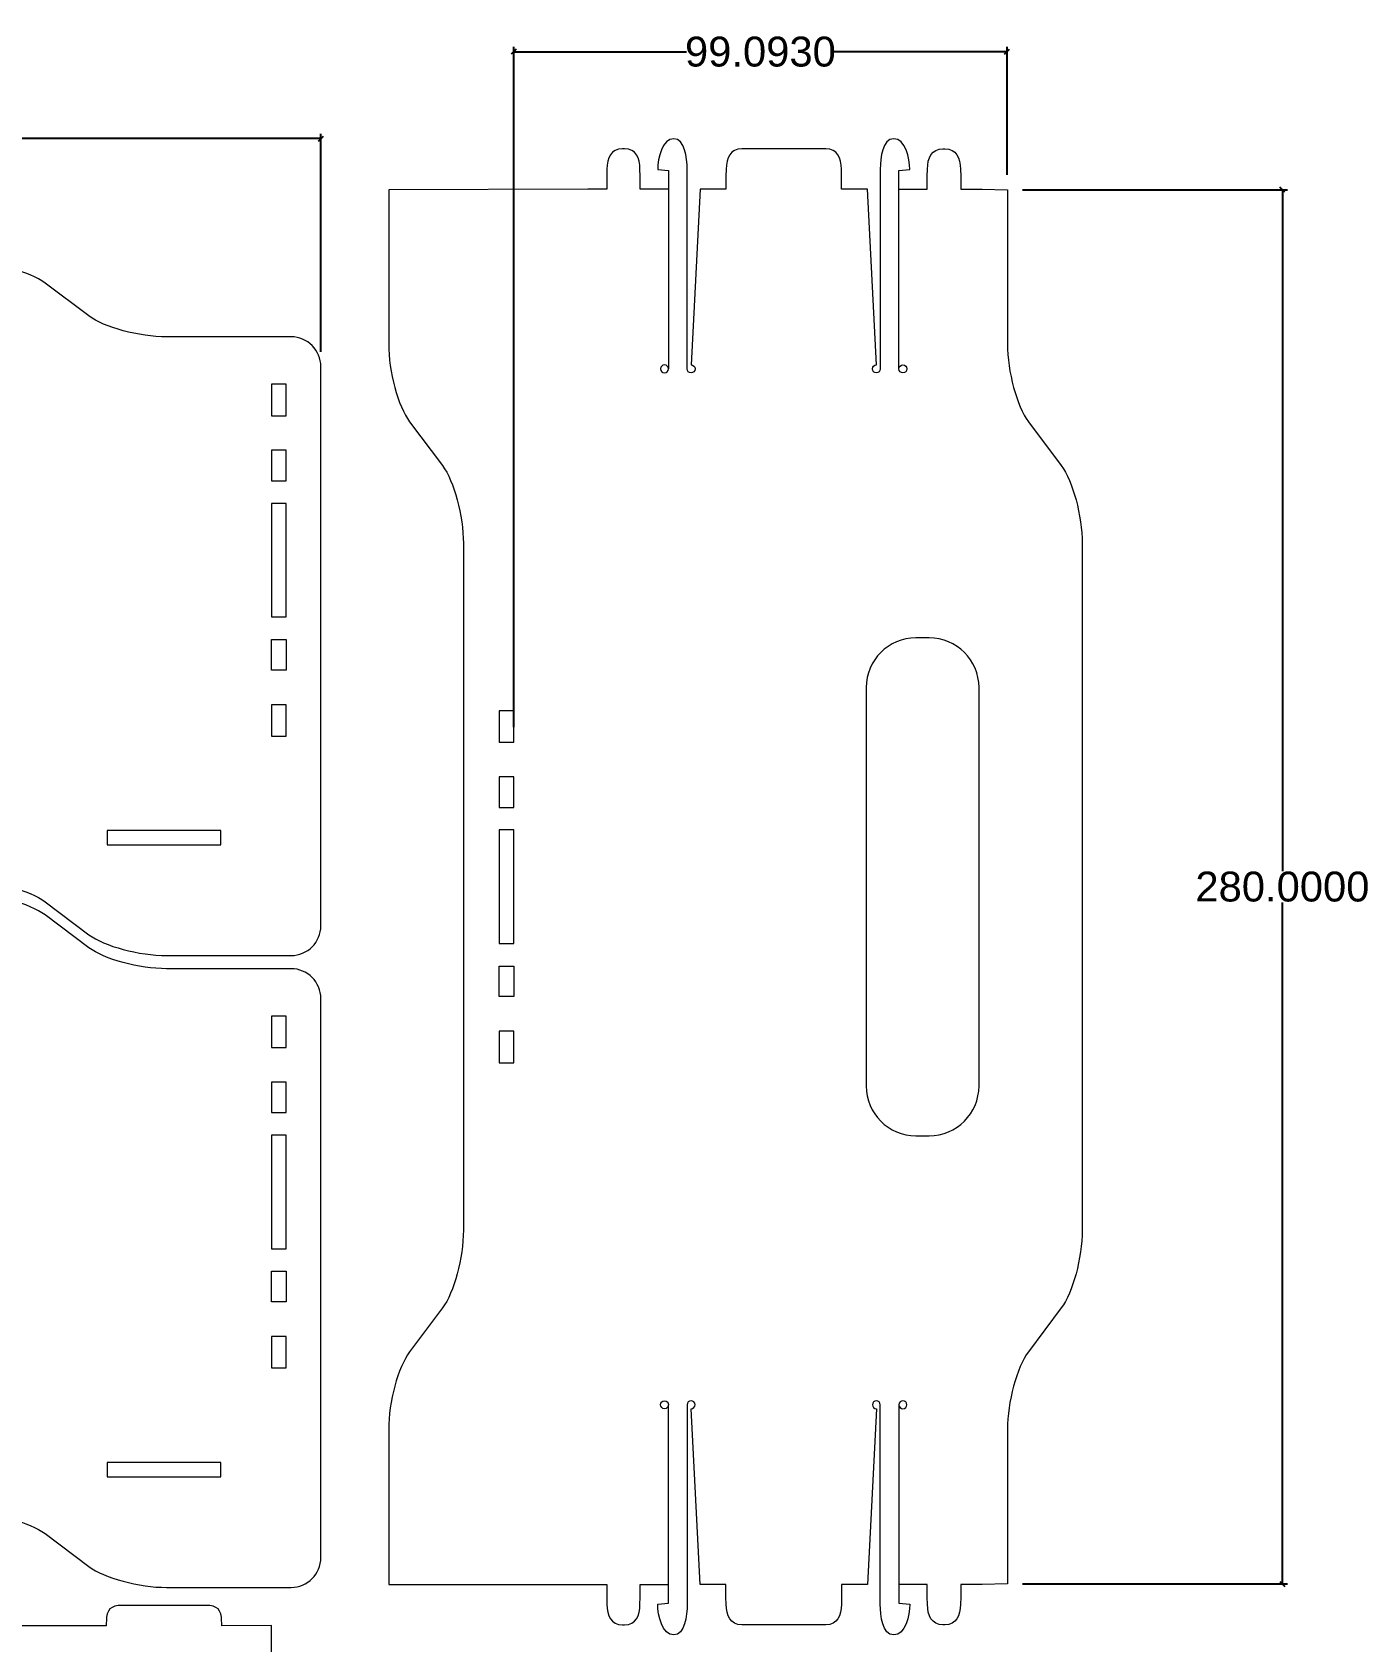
# Model space of a CAD drawing. Header units: millimetres. Extents: x -12 to 694, y -40 to 648.
# Drawn here: x 426 to 694.2, y 324.3 to 647.6 of the extents above; entities that cross this region are included whole.
import ezdxf

# ---------------------------------------------------------------- set-up
doc = ezdxf.new("R2010")
doc.units = ezdxf.units.MM
doc.header["$MEASUREMENT"] = 0
doc.layers.add('#Layer 1', color=7, linetype='Continuous')
doc.layers.add('#Layer 2', color=7, linetype='Continuous')
doc.styles.get("Standard").update_dxf_attribs({"font": 'ARIAL.TTF', "height": 6})
doc.dimstyles.get("Standard").update_dxf_attribs({"dimtxt": 5, "dimasz": 1, "dimexe": 1, "dimexo": 3, "dimgap": 0.09, "dimtad": 0, "dimtih": 1, "dimtoh": 1, "dimdec": 4, "dimzin": 0, "dimdsep": 46, "dimtxsty": 'Standard', "dimblk": 'OBLIQUE', "dimcen": 0.09, "dimclrd": 2, "dimclre": 2, "dimclrt": 2, "dimadec": 0, "dimazin": 0, "dimtfac": 1, "dimtdec": 4, "dimtofl": 0, "dimtmove": 0, "dimatfit": 3, "dimfxl": 0, "dimtolj": 1, "dimtzin": 0, "dimarcsym": 0})

# ---------------------------------------------------------------- blocks, each defined once
blk = doc.blocks.new('_Oblique')
at = {"color": 0, "linetype": 'ByBlock', "lineweight": -2}
blk.add_line((-0.5, -0.5), (0.5, 0.5), dxfattribs=at)
blk = doc.blocks.new('*D2')
at = {"color": 2, "lineweight": -2}
for p, q in [((64, 583.43), (64, 627.23)), ((484, 583.43), (484, 627.23)), ((64, 626.23), (256.67, 626.23)), ((484, 626.23), (291.33, 626.23))]:
    blk.add_line(p, q, dxfattribs=at)
at = {"layer": 'Defpoints', "color": 0}
for p in [(484, 626.23), (64, 580.43), (484, 580.43)]:
    blk.add_point(p, dxfattribs=at)
at = {"color": 2, "lineweight": -2, "rotation": 180}
blk.add_blockref('_Oblique', (64, 626.23), dxfattribs=at)
at = {"color": 2, "lineweight": -2}
blk.add_blockref('_Oblique', (484, 626.23), dxfattribs=at)
at = {"color": 2, "insert": (274, 626.23), "char_height": 6, "attachment_point": 5}
blk.add_mtext('\\A1;419.9998', dxfattribs=at)
blk = doc.blocks.new('*D4')
at = {"color": 2, "lineweight": -2}
for p, q in [((522.72, 508.01), (522.72, 644.67)), ((522.72, 643.67), (557.4, 643.67)), ((621.81, 643.67), (587.13, 643.67)), ((621.81, 618.98), (621.81, 644.67))]:
    blk.add_line(p, q, dxfattribs=at)
at = {"layer": 'Defpoints', "color": 0}
for p in [(621.81, 643.67), (621.81, 615.98), (522.72, 505.01)]:
    blk.add_point(p, dxfattribs=at)
at = {"color": 2, "lineweight": -2, "rotation": 180}
blk.add_blockref('_Oblique', (522.72, 643.67), dxfattribs=at)
at = {"color": 2, "lineweight": -2}
blk.add_blockref('_Oblique', (621.81, 643.67), dxfattribs=at)
at = {"color": 2, "insert": (572.26, 643.67), "char_height": 6, "attachment_point": 5}
blk.add_mtext('\\A1;99.0930', dxfattribs=at)
blk = doc.blocks.new('*D5')
at = {"color": 2, "lineweight": -2}
for p, q in [((624.87, 615.98), (678.09, 615.98)), ((677.09, 615.98), (677.09, 479.13)), ((677.09, 335.98), (677.09, 472.82)), ((624.87, 335.98), (678.09, 335.98))]:
    blk.add_line(p, q, dxfattribs=at)
at = {"layer": 'Defpoints', "color": 0}
for p in [(621.87, 615.98), (621.87, 335.98), (677.09, 335.98)]:
    blk.add_point(p, dxfattribs=at)
at = {"color": 2, "lineweight": -2}
for p, rotation in [((677.09, 615.98), 90), ((677.09, 335.98), 270)]:
    blk.add_blockref('_Oblique', p, dxfattribs=dict(at, rotation=rotation))
at = {"color": 2, "insert": (677.09, 475.98), "char_height": 6, "attachment_point": 5}
blk.add_mtext('\\A1;280.0000', dxfattribs=at)

msp = doc.modelspace()

# ---------------------------------------------------------------- linework, layer by layer
at = {"layer": '#Layer 1', "color": 1, "lineweight": 9}
for points in [[(428.59005, 597.23366), (425.51315, 599.54116), (418.49585, 601.42916), (412.99575, 601.42916)], [(437.40395, 590.62426), (437.40395, 590.62426), (428.59005, 597.23366), (428.59005, 597.23366)], [(452.99815, 586.42886), (447.49805, 586.42886), (440.48075, 588.31686), (437.40395, 590.62426)], [(484.00165, 580.42896), (484.00165, 583.72906), (481.30165, 586.42886), (478.00165, 586.42886)], [(484.00165, 468.16266), (484.00165, 468.16266), (484.00165, 580.42896), (484.00165, 580.42896)], [(412.99575, 477.16276), (418.49585, 477.16276), (425.51315, 475.27486), (428.59005, 472.96736)], [(428.59005, 470.33276), (425.51315, 472.64026), (418.49585, 474.52816), (412.99575, 474.52816)], [(428.59005, 472.96736), (428.59005, 472.96736), (437.40395, 466.35796), (437.40395, 466.35796)], [(437.40395, 463.72326), (437.40395, 463.72326), (428.59005, 470.33276), (428.59005, 470.33276)], [(437.40395, 466.35796), (440.48075, 464.05056), (447.49805, 462.16266), (452.99815, 462.16266)], [(478.00165, 462.16266), (481.30165, 462.16266), (484.00165, 464.86256), (484.00165, 468.16266)], [(452.99815, 459.52786), (447.49805, 459.52786), (440.48075, 461.41596), (437.40395, 463.72326)], [(484.00165, 453.52806), (484.00165, 456.82816), (481.30165, 459.52786), (478.00165, 459.52786)], [(484.00165, 341.26186), (484.00165, 341.26186), (484.00165, 453.52806), (484.00165, 453.52806)], [(412.99575, 350.26216), (418.49585, 350.26216), (425.51315, 348.37416), (428.59005, 346.06666)], [(428.59005, 346.06666), (428.59005, 346.06666), (437.40395, 339.45686), (437.40395, 339.45686)], [(437.40395, 339.45686), (440.48075, 337.14976), (447.49805, 335.26186), (452.99815, 335.26186)], [(478.00165, 335.26186), (481.30165, 335.26186), (484.00165, 337.96176), (484.00165, 341.26186)], [(444.03575, 331.64756), (441.76265, 331.64756), (440.92005, 330.80496), (440.92005, 328.53186)], [(460.92635, 331.64756), (460.92635, 331.64756), (444.03575, 331.64756), (444.03575, 331.64756)], [(464.04285, 328.53186), (464.04285, 330.80496), (463.19945, 331.64756), (460.92635, 331.64756)], [(440.86835, 327.55656), (440.86835, 327.55656), (309.55055, 327.57616), (309.55055, 327.57616)], [(440.92005, 328.53186), (440.92005, 328.53186), (440.86835, 328.13776), (440.86835, 328.13776)], [(440.86835, 328.13776), (440.86835, 328.13776), (440.86835, 327.55656), (440.86835, 327.55656)], [(464.09375, 328.13776), (464.09375, 328.13776), (464.04285, 328.53186), (464.04285, 328.53186)], [(464.09375, 327.55656), (464.09375, 327.55656), (464.09375, 328.13776), (464.09375, 328.13776)], [(474.10115, 327.63816), (474.10115, 327.63816), (464.09375, 327.55656), (464.09375, 327.55656)], [(474.10115, 223.03856), (474.10115, 223.03856), (474.10115, 327.63816), (474.10115, 327.63816)]]:
    msp.add_open_spline(points, degree=3, dxfattribs=at)
for points, knots in [([(478.00165, 586.42886), (478.00165, 586.42886), (462.48975, 586.42886), (462.48975, 586.42886), (462.48975, 586.42886), (462.48975, 586.42886), (452.99815, 586.42886), (452.99815, 586.42886)], [0, 0, 0, 0, 0.5, 0.5, 0.5, 0.5, 1, 1, 1, 1]), ([(477.00085, 570.59326), (477.00085, 570.59326), (474.10115, 570.59326), (474.10115, 570.59326), (474.10115, 570.59326), (474.10115, 570.59326), (474.10115, 576.89146), (474.10115, 576.89146), (474.10115, 576.89146), (474.10115, 576.89146), (477.00085, 576.89146), (477.00085, 576.89146), (477.00085, 576.89146), (477.00085, 576.89146), (477.00085, 570.59326), (477.00085, 570.59326)], [0, 0, 0, 0, 0.25, 0.25, 0.25, 0.25, 0.5, 0.5, 0.5, 0.5, 0.75, 0.75, 0.75, 0.75, 1, 1, 1, 1]), ([(477.00085, 557.51536), (477.00085, 557.51536), (474.10115, 557.51536), (474.10115, 557.51536), (474.10115, 557.51536), (474.10115, 557.51536), (474.10115, 563.66556), (474.10115, 563.66556), (474.10115, 563.66556), (474.10115, 563.66556), (477.00085, 563.66556), (477.00085, 563.66556), (477.00085, 563.66556), (477.00085, 563.66556), (477.00085, 557.51536), (477.00085, 557.51536)], [0, 0, 0, 0, 0.25, 0.25, 0.25, 0.25, 0.5, 0.5, 0.5, 0.5, 0.75, 0.75, 0.75, 0.75, 1, 1, 1, 1]), ([(477.00085, 530.18336), (477.00085, 530.18336), (474.10115, 530.18336), (474.10115, 530.18336), (474.10115, 530.18336), (474.10115, 530.18336), (474.10115, 552.98336), (474.10115, 552.98336), (474.10115, 552.98336), (474.10115, 552.98336), (477.00085, 552.98336), (477.00085, 552.98336), (477.00085, 552.98336), (477.00085, 552.98336), (477.00085, 530.18336), (477.00085, 530.18336)], [0, 0, 0, 0, 0.25, 0.25, 0.25, 0.25, 0.5, 0.5, 0.5, 0.5, 0.75, 0.75, 0.75, 0.75, 1, 1, 1, 1]), ([(477.00085, 525.65096), (477.00085, 525.65096), (474.10115, 525.65096), (474.10115, 525.65096), (474.10115, 525.65096), (474.10115, 525.65096), (474.10115, 519.50076), (474.10115, 519.50076), (474.10115, 519.50076), (474.10115, 519.50076), (477.00085, 519.50076), (477.00085, 519.50076), (477.00085, 519.50076), (477.00085, 519.50076), (477.00085, 525.65096), (477.00085, 525.65096)], [0, 0, 0, 0, 0.25, 0.25, 0.25, 0.25, 0.5, 0.5, 0.5, 0.5, 0.75, 0.75, 0.75, 0.75, 1, 1, 1, 1]), ([(477.00085, 506.23546), (477.00085, 506.23546), (474.10115, 506.23546), (474.10115, 506.23546), (474.10115, 506.23546), (474.10115, 506.23546), (474.10115, 512.53786), (474.10115, 512.53786), (474.10115, 512.53786), (474.10115, 512.53786), (477.00085, 512.53786), (477.00085, 512.53786), (477.00085, 512.53786), (477.00085, 512.53786), (477.00085, 506.23546), (477.00085, 506.23546)], [0, 0, 0, 0, 0.25, 0.25, 0.25, 0.25, 0.5, 0.5, 0.5, 0.5, 0.75, 0.75, 0.75, 0.75, 1, 1, 1, 1]), ([(463.88125, 487.27206), (463.88125, 487.27206), (463.88125, 484.37216), (463.88125, 484.37216), (463.88125, 484.37216), (463.88125, 484.37216), (441.08125, 484.37216), (441.08125, 484.37216), (441.08125, 484.37216), (441.08125, 484.37216), (441.08125, 487.27206), (441.08125, 487.27206), (441.08125, 487.27206), (441.08125, 487.27206), (463.88125, 487.27206), (463.88125, 487.27206)], [0, 0, 0, 0, 0.25, 0.25, 0.25, 0.25, 0.5, 0.5, 0.5, 0.5, 0.75, 0.75, 0.75, 0.75, 1, 1, 1, 1]), ([(452.99815, 462.16266), (452.99815, 462.16266), (459.84525, 462.16266), (459.84525, 462.16266), (459.84525, 462.16266), (459.84525, 462.16266), (478.00165, 462.16266), (478.00165, 462.16266)], [0, 0, 0, 0, 0.5, 0.5, 0.5, 0.5, 1, 1, 1, 1]), ([(478.00165, 459.52786), (478.00165, 459.52786), (462.48975, 459.52786), (462.48975, 459.52786), (462.48975, 459.52786), (462.48975, 459.52786), (452.99815, 459.52786), (452.99815, 459.52786)], [0, 0, 0, 0, 0.5, 0.5, 0.5, 0.5, 1, 1, 1, 1]), ([(477.00085, 443.69236), (477.00085, 443.69236), (474.10115, 443.69236), (474.10115, 443.69236), (474.10115, 443.69236), (474.10115, 443.69236), (474.10115, 449.99076), (474.10115, 449.99076), (474.10115, 449.99076), (474.10115, 449.99076), (477.00085, 449.99076), (477.00085, 449.99076), (477.00085, 449.99076), (477.00085, 449.99076), (477.00085, 443.69236), (477.00085, 443.69236)], [0, 0, 0, 0, 0.25, 0.25, 0.25, 0.25, 0.5, 0.5, 0.5, 0.5, 0.75, 0.75, 0.75, 0.75, 1, 1, 1, 1]), ([(477.00085, 430.61446), (477.00085, 430.61446), (474.10115, 430.61446), (474.10115, 430.61446), (474.10115, 430.61446), (474.10115, 430.61446), (474.10115, 436.76466), (474.10115, 436.76466), (474.10115, 436.76466), (474.10115, 436.76466), (477.00085, 436.76466), (477.00085, 436.76466), (477.00085, 436.76466), (477.00085, 436.76466), (477.00085, 430.61446), (477.00085, 430.61446)], [0, 0, 0, 0, 0.25, 0.25, 0.25, 0.25, 0.5, 0.5, 0.5, 0.5, 0.75, 0.75, 0.75, 0.75, 1, 1, 1, 1]), ([(477.00085, 403.28246), (477.00085, 403.28246), (474.10115, 403.28246), (474.10115, 403.28246), (474.10115, 403.28246), (474.10115, 403.28246), (474.10115, 426.08246), (474.10115, 426.08246), (474.10115, 426.08246), (474.10115, 426.08246), (477.00085, 426.08246), (477.00085, 426.08246), (477.00085, 426.08246), (477.00085, 426.08246), (477.00085, 403.28246), (477.00085, 403.28246)], [0, 0, 0, 0, 0.25, 0.25, 0.25, 0.25, 0.5, 0.5, 0.5, 0.5, 0.75, 0.75, 0.75, 0.75, 1, 1, 1, 1]), ([(477.00085, 398.75006), (477.00085, 398.75006), (474.10115, 398.75006), (474.10115, 398.75006), (474.10115, 398.75006), (474.10115, 398.75006), (474.10115, 392.59996), (474.10115, 392.59996), (474.10115, 392.59996), (474.10115, 392.59996), (477.00085, 392.59996), (477.00085, 392.59996), (477.00085, 392.59996), (477.00085, 392.59996), (477.00085, 398.75006), (477.00085, 398.75006)], [0, 0, 0, 0, 0.25, 0.25, 0.25, 0.25, 0.5, 0.5, 0.5, 0.5, 0.75, 0.75, 0.75, 0.75, 1, 1, 1, 1]), ([(477.00085, 379.33456), (477.00085, 379.33456), (474.10115, 379.33456), (474.10115, 379.33456), (474.10115, 379.33456), (474.10115, 379.33456), (474.10115, 385.63706), (474.10115, 385.63706), (474.10115, 385.63706), (474.10115, 385.63706), (477.00085, 385.63706), (477.00085, 385.63706), (477.00085, 385.63706), (477.00085, 385.63706), (477.00085, 379.33456), (477.00085, 379.33456)], [0, 0, 0, 0, 0.25, 0.25, 0.25, 0.25, 0.5, 0.5, 0.5, 0.5, 0.75, 0.75, 0.75, 0.75, 1, 1, 1, 1]), ([(463.88125, 360.37136), (463.88125, 360.37136), (463.88125, 357.47136), (463.88125, 357.47136), (463.88125, 357.47136), (463.88125, 357.47136), (441.08125, 357.47136), (441.08125, 357.47136), (441.08125, 357.47136), (441.08125, 357.47136), (441.08125, 360.37136), (441.08125, 360.37136), (441.08125, 360.37136), (441.08125, 360.37136), (463.88125, 360.37136), (463.88125, 360.37136)], [0, 0, 0, 0, 0.25, 0.25, 0.25, 0.25, 0.5, 0.5, 0.5, 0.5, 0.75, 0.75, 0.75, 0.75, 1, 1, 1, 1]), ([(452.99815, 335.26186), (452.99815, 335.26186), (459.84525, 335.26186), (459.84525, 335.26186), (459.84525, 335.26186), (459.84525, 335.26186), (478.00165, 335.26186), (478.00165, 335.26186)], [0, 0, 0, 0, 0.5, 0.5, 0.5, 0.5, 1, 1, 1, 1])]:
    msp.add_open_spline(points, degree=3, knots=knots, dxfattribs=at)
at = {"layer": '#Layer 2', "color": 1, "lineweight": 9}
for points in [[(544.56604, 624.19204), (542.29274, 624.19204), (541.44974, 622.34924), (541.44974, 620.07614)], [(544.95904, 624.19204), (544.95904, 624.19204), (544.56604, 624.19204), (544.56604, 624.19204)], [(548.07514, 620.07614), (548.07514, 622.34924), (547.23234, 624.19204), (544.95904, 624.19204)], [(568.51394, 624.19204), (566.24064, 624.19204), (565.39784, 622.34924), (565.39784, 620.07614)], [(585.40654, 624.19204), (585.40654, 624.19204), (568.51394, 624.19204), (568.51394, 624.19204)], [(581.94404, 624.21784), (581.94404, 624.21784), (581.94404, 624.21754), (581.94404, 624.21754)], [(588.52264, 620.07614), (588.52264, 622.34924), (587.67984, 624.19204), (585.40654, 624.19204)], [(605.80984, 620.07614), (605.80984, 622.34924), (606.65264, 624.19204), (608.92594, 624.19204)], [(608.92594, 624.19204), (608.92594, 624.19204), (609.31464, 624.19204), (609.31464, 624.19204)], [(609.31464, 624.19204), (611.58794, 624.19204), (612.43074, 622.34924), (612.43074, 620.07614)], [(612.43074, 620.07614), (612.43074, 620.07614), (612.48204, 618.68224), (612.48204, 618.68224)], [(612.48204, 618.68224), (612.48204, 618.68224), (612.48204, 616.10124), (612.48204, 616.10124)], [(612.48204, 616.10124), (612.48204, 616.10124), (616.80864, 616.10124), (616.80864, 616.10124)], [(616.80864, 616.10124), (616.80864, 616.10124), (621.80914, 615.97544), (621.80914, 615.97544)], [(621.80914, 615.97544), (621.80914, 615.97544), (621.87294, 615.97544), (621.87294, 615.97544)], [(621.87294, 615.97544), (621.87294, 615.97544), (621.87294, 584.97204), (621.87294, 584.97204)], [(497.60674, 584.97204), (497.60674, 579.47194), (499.49464, 572.45464), (501.80204, 569.37784)], [(621.87294, 584.97204), (621.87294, 579.47194), (623.76094, 572.45464), (626.06834, 569.37784)], [(501.80204, 569.37784), (501.80204, 569.37784), (508.41144, 560.56384), (508.41144, 560.56384)], [(626.06834, 569.37784), (626.06834, 569.37784), (632.67774, 560.56384), (632.67774, 560.56384)], [(508.41144, 560.56384), (510.71894, 557.48704), (512.60684, 550.46974), (512.60684, 544.96964)], [(632.67774, 560.56384), (634.98524, 557.48704), (636.87324, 550.46974), (636.87324, 544.96964)], [(512.60684, 544.96964), (512.60684, 544.96964), (512.60684, 406.98124), (512.60684, 406.98124)], [(636.87324, 544.96964), (636.87324, 544.96964), (636.87324, 406.98124), (636.87324, 406.98124)], [(603.50194, 525.97544), (597.97914, 525.97544), (593.50184, 521.49824), (593.50184, 515.97534)], [(606.15774, 525.97544), (606.15774, 525.97544), (603.50194, 525.97544), (603.50194, 525.97544)], [(616.15784, 515.97534), (616.15784, 521.49824), (611.68064, 525.97544), (606.15774, 525.97544)], [(593.50184, 515.97534), (593.50184, 515.97534), (593.50184, 435.97544), (593.50184, 435.97544)], [(616.15784, 435.97544), (616.15784, 435.97544), (616.15784, 515.97534), (616.15784, 515.97534)], [(593.50184, 435.97544), (593.50184, 430.45264), (597.97914, 425.97534), (603.50194, 425.97534)], [(606.15774, 425.97534), (611.68064, 425.97534), (616.15784, 430.45264), (616.15784, 435.97544)], [(603.50194, 425.97534), (603.50194, 425.97534), (606.15774, 425.97534), (606.15774, 425.97534)], [(512.60684, 406.98124), (512.60684, 401.48114), (510.71894, 394.46384), (508.41144, 391.38704)], [(636.87324, 406.98124), (636.87324, 401.48114), (634.98524, 394.46384), (632.67774, 391.38704)], [(508.41144, 391.38704), (508.41144, 391.38704), (501.80204, 382.57314), (501.80204, 382.57314)], [(632.67774, 391.38704), (632.67774, 391.38704), (626.06834, 382.57314), (626.06834, 382.57314)], [(501.80204, 382.57314), (499.49464, 379.49624), (497.60674, 372.47894), (497.60674, 366.97884)], [(626.06834, 382.57314), (623.76094, 379.49624), (621.87294, 372.47894), (621.87294, 366.97884)], [(621.87294, 366.97884), (621.87294, 366.97884), (621.87294, 335.97544), (621.87294, 335.97544)], [(612.48204, 333.26864), (612.48204, 333.26864), (612.43074, 331.87474), (612.43074, 331.87474)], [(616.80864, 335.84974), (616.80864, 335.84974), (612.48204, 335.84974), (612.48204, 335.84974)], [(612.48204, 335.84974), (612.48204, 335.84974), (612.48204, 333.26864), (612.48204, 333.26864)], [(621.80914, 335.97544), (621.80914, 335.97544), (616.80864, 335.84974), (616.80864, 335.84974)], [(621.87294, 335.97544), (621.87294, 335.97544), (621.80914, 335.97544), (621.80914, 335.97544)], [(541.44974, 331.87474), (541.44974, 329.60164), (542.29274, 327.75884), (544.56604, 327.75884)], [(544.95904, 327.75884), (547.23234, 327.75884), (548.07514, 329.60164), (548.07514, 331.87474)], [(568.51394, 327.75884), (566.24064, 327.75884), (565.39784, 329.60164), (565.39784, 331.87474)], [(588.52264, 331.87474), (588.52264, 329.60164), (587.67984, 327.75884), (585.40654, 327.75884)], [(608.92594, 327.75884), (606.65264, 327.75884), (605.80984, 329.60164), (605.80984, 331.87474)], [(612.43074, 331.87474), (612.43074, 329.60164), (611.58794, 327.75884), (609.31464, 327.75884)], [(544.56604, 327.75884), (544.56604, 327.75884), (544.95904, 327.75884), (544.95904, 327.75884)], [(585.40654, 327.75884), (585.40654, 327.75884), (568.51394, 327.75884), (568.51394, 327.75884)], [(581.94404, 327.73304), (581.94404, 327.73304), (581.94404, 327.73334), (581.94404, 327.73334)], [(609.31464, 327.75884), (609.31464, 327.75884), (608.92594, 327.75884), (608.92594, 327.75884)]]:
    msp.add_open_spline(points, degree=3, dxfattribs=at)
for points, knots in [([(557.54384, 620.10164), (557.54384, 622.37474), (557.11614, 626.21774), (554.84284, 626.21774), (554.84284, 626.21774), (552.56964, 626.21774), (551.62684, 622.32474), (551.62684, 620.05174)], [0, 0, 0, 0, 0.5, 0.5, 0.5, 0.5, 1, 1, 1, 1]), ([(602.25804, 620.05174), (602.25804, 622.32474), (601.31534, 626.21774), (599.04214, 626.21774), (599.04214, 626.21774), (596.76884, 626.21774), (596.34114, 622.37474), (596.34114, 620.10164)], [0, 0, 0, 0, 0.5, 0.5, 0.5, 0.5, 1, 1, 1, 1]), ([(541.44974, 620.07614), (541.44974, 620.07614), (541.39844, 618.68224), (541.39844, 618.68224), (541.39844, 618.68224), (541.39844, 618.68224), (541.39844, 616.10124), (541.39844, 616.10124), (541.39844, 616.10124), (541.39844, 616.10124), (537.60504, 616.10124), (537.60504, 616.10124), (537.60504, 616.10124), (537.60504, 616.10124), (497.60674, 615.97544), (497.60674, 615.97544), (497.60674, 615.97544), (497.60674, 615.97544), (497.60674, 584.97204), (497.60674, 584.97204)], [0, 0, 0, 0, 0.2, 0.2, 0.2, 0.2, 0.4, 0.4, 0.4, 0.4, 0.6, 0.6, 0.6, 0.6, 0.8, 0.8, 0.8, 0.8, 1, 1, 1, 1]), ([(553.79424, 616.10124), (553.79424, 616.10124), (548.12644, 616.10124), (548.12644, 616.10124), (548.12644, 616.10124), (548.12644, 616.10124), (548.12644, 618.68224), (548.12644, 618.68224), (548.12644, 618.68224), (548.12644, 618.68224), (548.07514, 620.07614), (548.07514, 620.07614)], [0, 0, 0, 0, 0.333333333, 0.333333333, 0.333333333, 0.333333333, 0.666666667, 0.666666667, 0.666666667, 0.666666667, 1, 1, 1, 1]), ([(551.62684, 620.05174), (551.62684, 620.05174), (551.62684, 620.02624), (551.62684, 620.02624), (551.62684, 620.02624), (551.62684, 620.02624), (553.79454, 619.85194), (553.79454, 619.85194), (553.79454, 619.85194), (553.79454, 619.85194), (553.79454, 579.98454), (553.79454, 579.98454)], [0, 0, 0, 0, 0.333333333, 0.333333333, 0.333333333, 0.333333333, 0.666666667, 0.666666667, 0.666666667, 0.666666667, 1, 1, 1, 1]), ([(557.54474, 579.98454), (557.54474, 579.98454), (557.54384, 579.98454), (557.54384, 579.98454), (557.54384, 579.98454), (557.54384, 579.98454), (557.54384, 601.29524), (557.54384, 601.29524), (557.54384, 601.29524), (557.54384, 601.29524), (557.54384, 618.73874), (557.54384, 618.73874), (557.54384, 618.73874), (557.54384, 618.73874), (557.54384, 620.10164), (557.54384, 620.10164)], [0, 0, 0, 0, 0.25, 0.25, 0.25, 0.25, 0.5, 0.5, 0.5, 0.5, 0.75, 0.75, 0.75, 0.75, 1, 1, 1, 1]), ([(565.39784, 620.07614), (565.39784, 620.07614), (565.34644, 618.68224), (565.34644, 618.68224), (565.34644, 618.68224), (565.34644, 618.68224), (565.34644, 616.10124), (565.34644, 616.10124), (565.34644, 616.10124), (565.34644, 616.10124), (560.14874, 616.10124), (560.14874, 616.10124), (560.14874, 616.10124), (560.14874, 616.10124), (558.33864, 580.78904), (558.33864, 580.78904)], [0, 0, 0, 0, 0.25, 0.25, 0.25, 0.25, 0.5, 0.5, 0.5, 0.5, 0.75, 0.75, 0.75, 0.75, 1, 1, 1, 1]), ([(595.54634, 580.78864), (595.54634, 580.78864), (593.73624, 616.10124), (593.73624, 616.10124), (593.73624, 616.10124), (593.73624, 616.10124), (588.57394, 616.10124), (588.57394, 616.10124), (588.57394, 616.10124), (588.57394, 616.10124), (588.57394, 618.68224), (588.57394, 618.68224), (588.57394, 618.68224), (588.57394, 618.68224), (588.52264, 620.07614), (588.52264, 620.07614)], [0, 0, 0, 0, 0.25, 0.25, 0.25, 0.25, 0.5, 0.5, 0.5, 0.5, 0.75, 0.75, 0.75, 0.75, 1, 1, 1, 1]), ([(596.34114, 620.10164), (596.34114, 620.10164), (596.34114, 618.73874), (596.34114, 618.73874), (596.34114, 618.73874), (596.34114, 618.73874), (596.34114, 617.33864), (596.34114, 617.33864), (596.34114, 617.33864), (596.34114, 617.33864), (596.34114, 579.98454), (596.34114, 579.98454), (596.34114, 579.98454), (596.34114, 579.98454), (596.33894, 579.98454), (596.33894, 579.98454)], [0, 0, 0, 0, 0.25, 0.25, 0.25, 0.25, 0.5, 0.5, 0.5, 0.5, 0.75, 0.75, 0.75, 0.75, 1, 1, 1, 1]), ([(600.09044, 616.10124), (600.09044, 616.10124), (605.75844, 616.10124), (605.75844, 616.10124), (605.75844, 616.10124), (605.75844, 616.10124), (605.75844, 618.68224), (605.75844, 618.68224), (605.75844, 618.68224), (605.75844, 618.68224), (605.80984, 620.07614), (605.80984, 620.07614)], [0, 0, 0, 0, 0.333333333, 0.333333333, 0.333333333, 0.333333333, 0.666666667, 0.666666667, 0.666666667, 0.666666667, 1, 1, 1, 1]), ([(600.09044, 579.98454), (600.09044, 579.98454), (600.09044, 619.85194), (600.09044, 619.85194), (600.09044, 619.85194), (600.09044, 619.85194), (602.25804, 620.02624), (602.25804, 620.02624), (602.25804, 620.02624), (602.25804, 620.02624), (602.25804, 620.05174), (602.25804, 620.05174)], [0, 0, 0, 0, 0.333333333, 0.333333333, 0.333333333, 0.333333333, 0.666666667, 0.666666667, 0.666666667, 0.666666667, 1, 1, 1, 1]), ([(552.99784, 580.78934), (553.43784, 580.78934), (553.79454, 580.43244), (553.79454, 579.99254), (553.79454, 579.99254), (553.79454, 579.55254), (553.43784, 579.19564), (552.99784, 579.19564), (552.99784, 579.19564), (552.55794, 579.19564), (552.20114, 579.55254), (552.20114, 579.99254), (552.20114, 579.99254), (552.20114, 580.43244), (552.55794, 580.78934), (552.99784, 580.78934)], [0, 0, 0, 0, 0.25, 0.25, 0.25, 0.25, 0.5, 0.5, 0.5, 0.5, 0.75, 0.75, 0.75, 0.75, 1, 1, 1, 1]), ([(558.33864, 580.78904), (558.33914, 580.78904), (558.33984, 580.78934), (558.34054, 580.78934), (558.34054, 580.78934), (558.78044, 580.78934), (559.13724, 580.43244), (559.13724, 579.99254), (559.13724, 579.99254), (559.13724, 579.55254), (558.78044, 579.19564), (558.34054, 579.19564), (558.34054, 579.19564), (557.90334, 579.19564), (557.54904, 579.54844), (557.54474, 579.98454)], [0, 0, 0, 0, 0.25, 0.25, 0.25, 0.25, 0.5, 0.5, 0.5, 0.5, 0.75, 0.75, 0.75, 0.75, 1, 1, 1, 1]), ([(596.33894, 579.98454), (596.33494, 579.54844), (595.98064, 579.19564), (595.54324, 579.19564), (595.54324, 579.19564), (595.10334, 579.19564), (594.74654, 579.55254), (594.74654, 579.99254), (594.74654, 579.99254), (594.74654, 580.43244), (595.10334, 580.78934), (595.54324, 580.78934), (595.54324, 580.78934), (595.54424, 580.78934), (595.54514, 580.78864), (595.54634, 580.78864)], [0, 0, 0, 0, 0.25, 0.25, 0.25, 0.25, 0.5, 0.5, 0.5, 0.5, 0.75, 0.75, 0.75, 0.75, 1, 1, 1, 1]), ([(600.88484, 580.78934), (600.44494, 580.78934), (600.08814, 580.43244), (600.08814, 579.99254), (600.08814, 579.99254), (600.08814, 579.55254), (600.44494, 579.19564), (600.88484, 579.19564), (600.88484, 579.19564), (601.32484, 579.19564), (601.68154, 579.55254), (601.68154, 579.99254), (601.68154, 579.99254), (601.68154, 580.43244), (601.32484, 580.78934), (600.88484, 580.78934)], [0, 0, 0, 0, 0.25, 0.25, 0.25, 0.25, 0.5, 0.5, 0.5, 0.5, 0.75, 0.75, 0.75, 0.75, 1, 1, 1, 1]), ([(522.71614, 505.00544), (522.71614, 505.00544), (519.81624, 505.00544), (519.81624, 505.00544), (519.81624, 505.00544), (519.81624, 505.00544), (519.81624, 511.30314), (519.81624, 511.30314), (519.81624, 511.30314), (519.81624, 511.30314), (522.71614, 511.30314), (522.71614, 511.30314), (522.71614, 511.30314), (522.71614, 511.30314), (522.71614, 505.00544), (522.71614, 505.00544)], [0, 0, 0, 0, 0.25, 0.25, 0.25, 0.25, 0.5, 0.5, 0.5, 0.5, 0.75, 0.75, 0.75, 0.75, 1, 1, 1, 1]), ([(522.71614, 491.92724), (522.71614, 491.92724), (519.81624, 491.92724), (519.81624, 491.92724), (519.81624, 491.92724), (519.81624, 491.92724), (519.81624, 498.07744), (519.81624, 498.07744), (519.81624, 498.07744), (519.81624, 498.07744), (522.71614, 498.07744), (522.71614, 498.07744), (522.71614, 498.07744), (522.71614, 498.07744), (522.71614, 491.92724), (522.71614, 491.92724)], [0, 0, 0, 0, 0.25, 0.25, 0.25, 0.25, 0.5, 0.5, 0.5, 0.5, 0.75, 0.75, 0.75, 0.75, 1, 1, 1, 1]), ([(522.71614, 464.59524), (522.71614, 464.59524), (519.81624, 464.59524), (519.81624, 464.59524), (519.81624, 464.59524), (519.81624, 464.59524), (519.81624, 487.39554), (519.81624, 487.39554), (519.81624, 487.39554), (519.81624, 487.39554), (522.71614, 487.39554), (522.71614, 487.39554), (522.71614, 487.39554), (522.71614, 487.39554), (522.71614, 464.59524), (522.71614, 464.59524)], [0, 0, 0, 0, 0.25, 0.25, 0.25, 0.25, 0.5, 0.5, 0.5, 0.5, 0.75, 0.75, 0.75, 0.75, 1, 1, 1, 1]), ([(522.71614, 460.06284), (522.71614, 460.06284), (519.81624, 460.06284), (519.81624, 460.06284), (519.81624, 460.06284), (519.81624, 460.06284), (519.81624, 453.91264), (519.81624, 453.91264), (519.81624, 453.91264), (519.81624, 453.91264), (522.71614, 453.91264), (522.71614, 453.91264), (522.71614, 453.91264), (522.71614, 453.91264), (522.71614, 460.06284), (522.71614, 460.06284)], [0, 0, 0, 0, 0.25, 0.25, 0.25, 0.25, 0.5, 0.5, 0.5, 0.5, 0.75, 0.75, 0.75, 0.75, 1, 1, 1, 1]), ([(522.71614, 440.64764), (522.71614, 440.64764), (519.81624, 440.64764), (519.81624, 440.64764), (519.81624, 440.64764), (519.81624, 440.64764), (519.81624, 446.95014), (519.81624, 446.95014), (519.81624, 446.95014), (519.81624, 446.95014), (522.71614, 446.95014), (522.71614, 446.95014), (522.71614, 446.95014), (522.71614, 446.95014), (522.71614, 440.64764), (522.71614, 440.64764)], [0, 0, 0, 0, 0.25, 0.25, 0.25, 0.25, 0.5, 0.5, 0.5, 0.5, 0.75, 0.75, 0.75, 0.75, 1, 1, 1, 1]), ([(551.62684, 331.89924), (551.62684, 331.89924), (551.62684, 331.92474), (551.62684, 331.92474), (551.62684, 331.92474), (551.62684, 331.92474), (553.79454, 332.09904), (553.79454, 332.09904), (553.79454, 332.09904), (553.79454, 332.09904), (553.79454, 371.96634), (553.79454, 371.96634)], [0, 0, 0, 0, 0.333333333, 0.333333333, 0.333333333, 0.333333333, 0.666666667, 0.666666667, 0.666666667, 0.666666667, 1, 1, 1, 1]), ([(552.99784, 371.16154), (553.43784, 371.16154), (553.79454, 371.51854), (553.79454, 371.95844), (553.79454, 371.95844), (553.79454, 372.39834), (553.43784, 372.75524), (552.99784, 372.75524), (552.99784, 372.75524), (552.55794, 372.75524), (552.20114, 372.39834), (552.20114, 371.95844), (552.20114, 371.95844), (552.20114, 371.51854), (552.55794, 371.16154), (552.99784, 371.16154)], [0, 0, 0, 0, 0.25, 0.25, 0.25, 0.25, 0.5, 0.5, 0.5, 0.5, 0.75, 0.75, 0.75, 0.75, 1, 1, 1, 1]), ([(557.54474, 371.96634), (557.54474, 371.96634), (557.54384, 371.96634), (557.54384, 371.96634), (557.54384, 371.96634), (557.54384, 371.96634), (557.54384, 350.65564), (557.54384, 350.65564), (557.54384, 350.65564), (557.54384, 350.65564), (557.54384, 333.21214), (557.54384, 333.21214), (557.54384, 333.21214), (557.54384, 333.21214), (557.54384, 331.84924), (557.54384, 331.84924)], [0, 0, 0, 0, 0.25, 0.25, 0.25, 0.25, 0.5, 0.5, 0.5, 0.5, 0.75, 0.75, 0.75, 0.75, 1, 1, 1, 1]), ([(558.33864, 371.16194), (558.33914, 371.16194), (558.33984, 371.16154), (558.34054, 371.16154), (558.34054, 371.16154), (558.78044, 371.16154), (559.13724, 371.51854), (559.13724, 371.95844), (559.13724, 371.95844), (559.13724, 372.39834), (558.78044, 372.75524), (558.34054, 372.75524), (558.34054, 372.75524), (557.90334, 372.75524), (557.54904, 372.40244), (557.54474, 371.96634)], [0, 0, 0, 0, 0.25, 0.25, 0.25, 0.25, 0.5, 0.5, 0.5, 0.5, 0.75, 0.75, 0.75, 0.75, 1, 1, 1, 1]), ([(596.33894, 371.96634), (596.33494, 372.40244), (595.98064, 372.75524), (595.54324, 372.75524), (595.54324, 372.75524), (595.10334, 372.75524), (594.74654, 372.39834), (594.74654, 371.95844), (594.74654, 371.95844), (594.74654, 371.51854), (595.10334, 371.16154), (595.54324, 371.16154), (595.54324, 371.16154), (595.54424, 371.16154), (595.54514, 371.16224), (595.54634, 371.16224)], [0, 0, 0, 0, 0.25, 0.25, 0.25, 0.25, 0.5, 0.5, 0.5, 0.5, 0.75, 0.75, 0.75, 0.75, 1, 1, 1, 1]), ([(596.34114, 331.84924), (596.34114, 331.84924), (596.34114, 333.21214), (596.34114, 333.21214), (596.34114, 333.21214), (596.34114, 333.21214), (596.34114, 334.61224), (596.34114, 334.61224), (596.34114, 334.61224), (596.34114, 334.61224), (596.34114, 371.96634), (596.34114, 371.96634), (596.34114, 371.96634), (596.34114, 371.96634), (596.33894, 371.96634), (596.33894, 371.96634)], [0, 0, 0, 0, 0.25, 0.25, 0.25, 0.25, 0.5, 0.5, 0.5, 0.5, 0.75, 0.75, 0.75, 0.75, 1, 1, 1, 1]), ([(600.88484, 371.16154), (600.44494, 371.16154), (600.08814, 371.51854), (600.08814, 371.95844), (600.08814, 371.95844), (600.08814, 372.39834), (600.44494, 372.75524), (600.88484, 372.75524), (600.88484, 372.75524), (601.32484, 372.75524), (601.68154, 372.39834), (601.68154, 371.95844), (601.68154, 371.95844), (601.68154, 371.51854), (601.32484, 371.16154), (600.88484, 371.16154)], [0, 0, 0, 0, 0.25, 0.25, 0.25, 0.25, 0.5, 0.5, 0.5, 0.5, 0.75, 0.75, 0.75, 0.75, 1, 1, 1, 1]), ([(600.09044, 371.96634), (600.09044, 371.96634), (600.09044, 332.09904), (600.09044, 332.09904), (600.09044, 332.09904), (600.09044, 332.09904), (602.25804, 331.92474), (602.25804, 331.92474), (602.25804, 331.92474), (602.25804, 331.92474), (602.25804, 331.89924), (602.25804, 331.89924)], [0, 0, 0, 0, 0.333333333, 0.333333333, 0.333333333, 0.333333333, 0.666666667, 0.666666667, 0.666666667, 0.666666667, 1, 1, 1, 1]), ([(565.39784, 331.87474), (565.39784, 331.87474), (565.34644, 333.26864), (565.34644, 333.26864), (565.34644, 333.26864), (565.34644, 333.26864), (565.34644, 335.84974), (565.34644, 335.84974), (565.34644, 335.84974), (565.34644, 335.84974), (560.14874, 335.84974), (560.14874, 335.84974), (560.14874, 335.84974), (560.14874, 335.84974), (558.33864, 371.16194), (558.33864, 371.16194)], [0, 0, 0, 0, 0.25, 0.25, 0.25, 0.25, 0.5, 0.5, 0.5, 0.5, 0.75, 0.75, 0.75, 0.75, 1, 1, 1, 1]), ([(595.54634, 371.16224), (595.54634, 371.16224), (593.73624, 335.84974), (593.73624, 335.84974), (593.73624, 335.84974), (593.73624, 335.84974), (588.57394, 335.84974), (588.57394, 335.84974), (588.57394, 335.84974), (588.57394, 335.84974), (588.57394, 333.26864), (588.57394, 333.26864), (588.57394, 333.26864), (588.57394, 333.26864), (588.52264, 331.87474), (588.52264, 331.87474)], [0, 0, 0, 0, 0.25, 0.25, 0.25, 0.25, 0.5, 0.5, 0.5, 0.5, 0.75, 0.75, 0.75, 0.75, 1, 1, 1, 1]), ([(497.60674, 366.97884), (497.60674, 366.97884), (497.60674, 335.97544), (497.60674, 335.97544), (497.60674, 335.97544), (497.60674, 335.97544), (497.60674, 335.84974), (497.60674, 335.84974), (497.60674, 335.84974), (497.60674, 335.84974), (541.39844, 335.84974), (541.39844, 335.84974), (541.39844, 335.84974), (541.39844, 335.84974), (541.39844, 333.26864), (541.39844, 333.26864), (541.39844, 333.26864), (541.39844, 333.26864), (541.44974, 331.87474), (541.44974, 331.87474)], [0, 0, 0, 0, 0.2, 0.2, 0.2, 0.2, 0.4, 0.4, 0.4, 0.4, 0.6, 0.6, 0.6, 0.6, 0.8, 0.8, 0.8, 0.8, 1, 1, 1, 1]), ([(548.07514, 331.87474), (548.07514, 331.87474), (548.12644, 333.26864), (548.12644, 333.26864), (548.12644, 333.26864), (548.12644, 333.26864), (548.12644, 335.84974), (548.12644, 335.84974), (548.12644, 335.84974), (548.12644, 335.84974), (553.79424, 335.84974), (553.79424, 335.84974)], [0, 0, 0, 0, 0.333333333, 0.333333333, 0.333333333, 0.333333333, 0.666666667, 0.666666667, 0.666666667, 0.666666667, 1, 1, 1, 1]), ([(605.80984, 331.87474), (605.80984, 331.87474), (605.75844, 333.26864), (605.75844, 333.26864), (605.75844, 333.26864), (605.75844, 333.26864), (605.75844, 335.84974), (605.75844, 335.84974), (605.75844, 335.84974), (605.75844, 335.84974), (600.09044, 335.84974), (600.09044, 335.84974)], [0, 0, 0, 0, 0.333333333, 0.333333333, 0.333333333, 0.333333333, 0.666666667, 0.666666667, 0.666666667, 0.666666667, 1, 1, 1, 1]), ([(557.54384, 331.84924), (557.54384, 329.57614), (557.11614, 325.73314), (554.84284, 325.73314), (554.84284, 325.73314), (552.56964, 325.73314), (551.62684, 329.62614), (551.62684, 331.89924)], [0, 0, 0, 0, 0.5, 0.5, 0.5, 0.5, 1, 1, 1, 1]), ([(602.25804, 331.89924), (602.25804, 329.62614), (601.31534, 325.73314), (599.04214, 325.73314), (599.04214, 325.73314), (596.76884, 325.73314), (596.34114, 329.57614), (596.34114, 331.84924)], [0, 0, 0, 0, 0.5, 0.5, 0.5, 0.5, 1, 1, 1, 1])]:
    msp.add_open_spline(points, degree=3, knots=knots, dxfattribs=at)

# ---------------------------------------------------------------- dimensions: what is measured, and where the dimension line sits
for base, p1, p2, picture, middle in [((621.80914, 643.67255), (522.71614, 505.00544), (621.80914, 615.97544), '*D4', (572.26264, 643.67255)), ((484.00165, 626.2333), (64.00185, 580.42896), (484.00165, 580.42896), '*D2', (274.00175, 626.2333))]:
    dim = msp.add_linear_dim(base=base, p1=p1, p2=p2, dimstyle='Standard')
    dim.commit()
    dim.dimension.update_dxf_attribs({"geometry": picture, "text_midpoint": middle})
dim = msp.add_linear_dim(base=(677.08749, 335.97544), p1=(621.87294, 615.97544), p2=(621.87294, 335.97544), angle=90, dimstyle='Standard')
dim.commit()
dim.dimension.update_dxf_attribs({"geometry": '*D5', "text_midpoint": (677.08749, 475.97544)})

doc.saveas('drawing.dxf')
